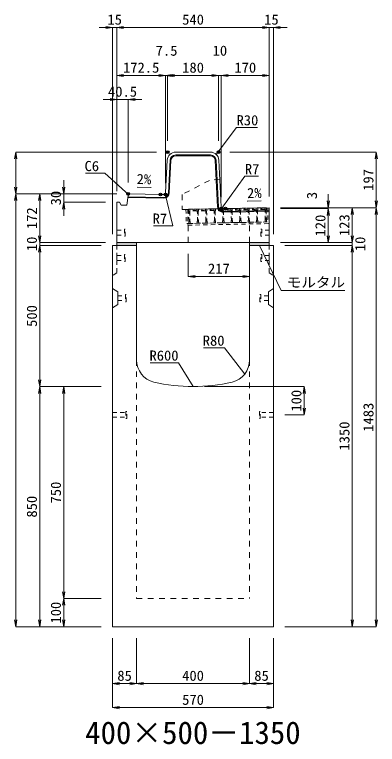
# Model space of a CAD drawing. Units: millimetres at full size. Extents: x -22536 to 51867, y -19720 to 38340.
# Drawn here: x 37918 to 39203, y -10986 to -8403 of the extents above; entities that cross this region are included whole.
import ezdxf
from ezdxf.enums import TextEntityAlignment as Align

# ---------------------------------------------------------------- set-up
doc = ezdxf.new("R2010")
doc.units = ezdxf.units.MM
doc.header["$LTSCALE"] = 20
doc.header["$PDMODE"] = 32
doc.header["$PDSIZE"] = 10
doc.linetypes.add('USER1', pattern=[2, 1, -1])
doc.linetypes.add('USER2', pattern=[1.35, 0.75, -0.6])
for name, color, linetype, lineweight in [('インサート', 3, 'USER2', 9), ('グレーチング', 7, 'USER2', 5), ('モルタル', 7, 'Continuous', 9), ('受枠', 3, 'USER2', 9), ('寸法線', 7, 'Continuous', 13), ('引出線', 4, 'Continuous', 13), ('本体', 2, 'Continuous', 13), ('目地', 132, 'Continuous', 5)]:
    doc.layers.add(name, color=color, linetype=linetype, lineweight=lineweight)
doc.layers.add('作業エリア', color=11, linetype='Continuous')
doc.layers.add('文字', color=7, linetype='Continuous')
doc.styles.add('ＭＳ 明朝', font='')
doc.styles.get('ＭＳ 明朝').set_extended_font_data('MS Mincho')

# ---------------------------------------------------------------- blocks, each defined once
blk = doc.blocks.new('open_arrow')
at = {"color": 0, "linetype": 'Continuous', "lineweight": -2}
blk.add_lwpolyline([(7.5, 1.25), (0, 0), (7.5, -1.25)], dxfattribs=at)

msp = doc.modelspace()

# ---------------------------------------------------------------- hatches: boundary and pattern name
at = {"layer": 'モルタル'}
for points in [[(38350, -9220), (38350, -9210), (38280, -9210), (38280, -9220)], [(38820, -9220), (38820, -9210), (38750, -9210), (38750, -9220)]]:
    msp.add_hatch(color=256, dxfattribs=at).paths.add_polyline_path(points)

# ---------------------------------------------------------------- linework, layer by layer
at = {"layer": 'インサート'}
for p, q in [((38280, -9166.5), (38307, -9166.5)), ((38280, -9166.5), (38280, -9183.5)), ((38310, -9162.5), (38307, -9162.5)), ((38307, -9162.5), (38307, -9187.5)), ((38310, -9187.5), (38310, -9162.5)), ((38790, -9162.5), (38793, -9162.5)), ((38790, -9187.5), (38790, -9162.5)), ((38793, -9162.5), (38793, -9187.5)), ((38820, -9166.5), (38793, -9166.5)), ((38820, -9166.5), (38820, -9183.5)), ((38280, -9183.5), (38307, -9183.5)), ((38307, -9187.5), (38310, -9187.5)), ((38793, -9187.5), (38790, -9187.5)), ((38820, -9183.5), (38793, -9183.5)), ((38280, -9256.5), (38307, -9256.5)), ((38280, -9256.5), (38280, -9273.5)), ((38310, -9252.5), (38307, -9252.5)), ((38307, -9252.5), (38307, -9277.5)), ((38310, -9277.5), (38310, -9252.5)), ((38790, -9252.5), (38793, -9252.5)), ((38790, -9277.5), (38790, -9252.5)), ((38793, -9252.5), (38793, -9277.5)), ((38820, -9256.5), (38793, -9256.5)), ((38820, -9256.5), (38820, -9273.5)), ((38280, -9273.5), (38307, -9273.5)), ((38307, -9277.5), (38310, -9277.5)), ((38793, -9277.5), (38790, -9277.5)), ((38820, -9273.5), (38793, -9273.5)), ((38283.2, -9398.5), (38310.2, -9398.5)), ((38283.2, -9398.5), (38283.2, -9415.5)), ((38313.2, -9394.5), (38310.2, -9394.5)), ((38310.2, -9394.5), (38310.2, -9419.5)), ((38313.2, -9419.5), (38313.2, -9394.5)), ((38786.8, -9394.5), (38789.8, -9394.5)), ((38786.8, -9419.5), (38786.8, -9394.5)), ((38789.8, -9394.5), (38789.8, -9419.5)), ((38816.8, -9398.5), (38789.8, -9398.5)), ((38816.8, -9398.5), (38816.8, -9415.5)), ((38283.2, -9415.5), (38310.2, -9415.5)), ((38310.2, -9419.5), (38313.2, -9419.5)), ((38789.8, -9419.5), (38786.8, -9419.5)), ((38816.8, -9415.5), (38789.8, -9415.5)), ((38265, -9811.5), (38312, -9811.5)), ((38265, -9811.5), (38265, -9828.5)), ((38315, -9807.5), (38312, -9807.5)), ((38312, -9807.5), (38312, -9832.5)), ((38315, -9832.5), (38315, -9807.5)), ((38788, -9807.5), (38785, -9807.5)), ((38785, -9807.5), (38785, -9832.5)), ((38788, -9832.5), (38788, -9807.5)), ((38835, -9811.5), (38788, -9811.5)), ((38835, -9828.5), (38835, -9811.5)), ((38265, -9828.5), (38312, -9828.5)), ((38312, -9832.5), (38315, -9832.5)), ((38785, -9832.5), (38788, -9832.5)), ((38835, -9828.5), (38788, -9828.5))]:
    msp.add_line(p, q, dxfattribs=at)
at = {"layer": 'グレーチング'}
for p, q in [((38533.97, -9092.54), (38808.92, -9087.21)), ((38594.07, -9097.37), (38568.96, -9091.86)), ((38624.07, -9096.79), (38598.96, -9091.28)), ((38654.06, -9096.21), (38628.95, -9090.7)), ((38684.06, -9095.63), (38658.95, -9090.12)), ((38714.05, -9095.05), (38688.94, -9089.54)), ((38744.05, -9094.47), (38718.93, -9088.96)), ((38774.04, -9093.89), (38748.93, -9088.38)), ((38804.04, -9093.31), (38778.92, -9087.8)), ((38564.08, -9097.95), (38538.97, -9092.44)), ((38564.08, -9097.95), (38539.08, -9098.44)), ((38594.07, -9097.37), (38569.08, -9097.86)), ((38624.07, -9096.79), (38599.07, -9097.28)), ((38654.06, -9096.21), (38629.07, -9096.7)), ((38684.06, -9095.63), (38659.06, -9096.12)), ((38714.05, -9095.05), (38689.06, -9095.54)), ((38744.05, -9094.47), (38719.05, -9094.95)), ((38774.04, -9093.89), (38749.05, -9094.37)), ((38804.04, -9093.31), (38779.04, -9093.79)), ((38534.94, -9142.53), (38809.89, -9137.21))]:
    msp.add_line(p, q, dxfattribs=at)
for points in [[(38568.8, -9134.87), (38569.81, -9135.85), (38569.93, -9141.85), (38564.93, -9141.95), (38564.82, -9135.95), (38565.8, -9134.93), (38565.1, -9098.93), (38564.08, -9097.95), (38563.96, -9091.96), (38568.96, -9091.86), (38569.08, -9097.86), (38568.1, -9098.88)], [(38598.79, -9134.29), (38599.81, -9135.27), (38599.92, -9141.27), (38594.93, -9141.37), (38594.81, -9135.37), (38595.79, -9134.35), (38595.09, -9098.35), (38594.07, -9097.37), (38593.96, -9091.38), (38598.96, -9091.28), (38599.07, -9097.28), (38598.09, -9098.3)], [(38628.78, -9133.71), (38629.8, -9134.69), (38629.92, -9140.69), (38624.92, -9140.79), (38624.8, -9134.79), (38625.78, -9133.77), (38625.09, -9097.77), (38624.07, -9096.79), (38623.95, -9090.79), (38628.95, -9090.7), (38629.07, -9096.7), (38628.09, -9097.72)], [(38658.78, -9133.13), (38659.8, -9134.11), (38659.91, -9140.11), (38654.91, -9140.2), (38654.8, -9134.21), (38655.78, -9133.19), (38655.08, -9097.19), (38654.06, -9096.21), (38653.95, -9090.21), (38658.95, -9090.12), (38659.06, -9096.12), (38658.08, -9097.14)], [(38685.77, -9132.61), (38685.08, -9096.61), (38684.06, -9095.63), (38683.94, -9089.63), (38688.94, -9089.54), (38689.06, -9095.54), (38688.08, -9096.55), (38688.77, -9132.55), (38689.79, -9133.53), (38689.91, -9139.53), (38684.91, -9139.62), (38684.79, -9133.63)], [(38715.77, -9132.03), (38715.07, -9096.03), (38714.05, -9095.05), (38713.94, -9089.05), (38718.93, -9088.96), (38719.05, -9094.95), (38718.07, -9095.97), (38718.77, -9131.97), (38719.79, -9132.95), (38719.9, -9138.95), (38714.9, -9139.04), (38714.79, -9133.04)], [(38749.05, -9094.37), (38748.06, -9095.39), (38748.76, -9131.39), (38749.78, -9132.37), (38749.9, -9138.37), (38744.9, -9138.46), (38744.78, -9132.46), (38745.76, -9131.44), (38745.07, -9095.45), (38744.05, -9094.47), (38743.93, -9088.47), (38748.93, -9088.38)], [(38779.04, -9093.79), (38778.06, -9094.81), (38778.76, -9130.81), (38779.78, -9131.79), (38779.89, -9137.79), (38774.89, -9137.88), (38774.78, -9131.88), (38775.76, -9130.86), (38775.06, -9094.87), (38774.04, -9093.89), (38773.92, -9087.89), (38778.92, -9087.8)], [(38804.89, -9137.3), (38804.77, -9131.3), (38805.75, -9130.28), (38805.05, -9094.29), (38804.04, -9093.31), (38803.92, -9087.31), (38808.92, -9087.21), (38809.03, -9093.21), (38808.05, -9094.23), (38808.75, -9130.23), (38809.77, -9131.21), (38809.89, -9137.21)], [(38533.97, -9092.54), (38538.97, -9092.44), (38539.08, -9098.44), (38538.1, -9099.46), (38538.8, -9135.45), (38539.82, -9136.43), (38539.94, -9142.43), (38534.94, -9142.53), (38534.82, -9136.53), (38535.8, -9135.51), (38535.1, -9099.52), (38534.09, -9098.53)]]:
    msp.add_lwpolyline(points, close=True, dxfattribs=at)
at = {"layer": 'モルタル'}
for points in [[(38280, -9210), (38350, -9210), (38350, -9220), (38280, -9220)], [(38750, -9210), (38820, -9210), (38820, -9220), (38750, -9220)]]:
    msp.add_lwpolyline(points, close=True, dxfattribs=at)
at = {"layer": '作業エリア'}
for p in [(38460, -8890), (38640, -8890), (38320.5, -9037.78), (38435, -9040), (38452.5, -9040), (38650, -9090), (38665, -9090)]:
    msp.add_point(p, dxfattribs=at)
at = {"layer": '受枠'}
for p, q in [((38524.97, -9092.71), (38817.92, -9087.04)), ((38811.92, -9087.16), (38812.89, -9137.15)), ((38817.92, -9087.04), (38819, -9143.03)), ((38524.97, -9092.71), (38525.94, -9142.7)), ((38530.97, -9092.59), (38532.05, -9148.58)), ((38812.89, -9137.15), (38525.94, -9142.7)), ((38532.05, -9148.58), (38819, -9143.03))]:
    msp.add_line(p, q, dxfattribs=at)
at = {"layer": '受枠', "linetype": 'Continuous'}
msp.add_line((38750.9, -9138.35), (38751.01, -9144.35), dxfattribs=at)
at = {"layer": '寸法線'}
for p, q in [((38328, -8448.91), (38217, -8448.91)), ((38265, -9180), (38265, -8448.91)), ((38280, -8448.91), (38820, -8448.91)), ((38280, -9027.78), (38280, -8448.91)), ((38280, -9027.78), (38280, -8448.91)), ((38772, -8448.91), (38883, -8448.91)), ((38820, -9047), (38820, -8448.91)), ((38820, -9047), (38820, -8448.91)), ((38835, -9180), (38835, -8448.91)), ((38280, -8618.91), (38500.5, -8618.91)), ((38280, -9027.78), (38280, -8618.91)), ((38404.5, -8618.91), (38508, -8618.91)), ((38452.5, -9000), (38452.5, -8618.91)), ((38452.5, -9000), (38452.5, -8618.91)), ((38460, -8850), (38460, -8618.91)), ((38460, -8618.91), (38640, -8618.91)), ((38460, -8850), (38460, -8618.91)), ((38592, -8618.91), (38698, -8618.91)), ((38640, -8850), (38640, -8618.91)), ((38640, -8850), (38640, -8618.91)), ((38650, -9050), (38650, -8618.91)), ((38650, -8618.91), (38820, -8618.91)), ((38650, -9050), (38650, -8618.91)), ((38820, -9047), (38820, -8618.91)), ((38232, -8703.91), (38368.5, -8703.91)), ((38280, -9027.78), (38280, -8703.91)), ((38320.5, -8997.78), (38320.5, -8703.91)), ((37922.06, -8890), (37922.06, -9037.78)), ((38420, -8890), (37922.06, -8890)), ((38680, -8890), (39198.78, -8890)), ((39198.78, -8890), (39198.78, -9087)), ((38092.06, -8989.78), (38092.06, -9115.78)), ((38280.5, -9037.78), (37922.06, -9037.78)), ((37922.06, -10570), (37922.06, -9037.78)), ((38280.5, -9037.78), (37922.06, -9037.78)), ((38007.06, -9037.78), (38007.06, -9210)), ((38280.5, -9037.78), (38007.06, -9037.78)), ((38280.5, -9037.78), (38092.06, -9037.78)), ((39028.78, -9039), (39028.78, -9138)), ((38240, -9067.78), (38092.06, -9067.78)), ((38860, -9087), (39028.78, -9087)), ((38860, -9087), (39113.78, -9087)), ((38860, -9087), (39198.78, -9087)), ((38860, -9087), (39198.78, -9087)), ((38860, -9090), (39028.78, -9090)), ((38860, -9090), (39028.78, -9090)), ((39028.78, -9090), (39028.78, -9210)), ((39113.78, -9087), (39113.78, -9210)), ((39198.78, -9087), (39198.78, -10570)), ((38007.06, -9162), (38007.06, -9268)), ((39113.78, -9162), (39113.78, -9268)), ((38240, -9210), (38007.06, -9210)), ((38240, -9210), (38007.06, -9210)), ((38225, -9220), (38007.06, -9220)), ((38007.06, -9220), (38007.06, -9720)), ((38225, -9220), (38007.06, -9220)), ((38860, -9210), (39028.78, -9210)), ((38860, -9210), (39113.78, -9210)), ((38860, -9210), (39113.78, -9210)), ((38875, -9220), (39113.78, -9220)), ((38875, -9220), (39113.78, -9220)), ((39113.78, -9220), (39113.78, -10570)), ((38533, -9250), (38533, -9330.23)), ((38533, -9330.23), (38750, -9330.23)), ((38225, -9720), (38007.06, -9720)), ((38007.06, -10570), (38007.06, -9720)), ((38225, -9720), (38007.06, -9720)), ((38092.06, -9720), (38092.06, -10470)), ((38225, -9720), (38092.06, -9720)), ((38590, -9720), (38943.78, -9720)), ((38943.78, -9720), (38943.78, -9820)), ((38875, -9820), (38943.78, -9820)), ((38225, -10470), (38092.06, -10470)), ((38092.06, -10470), (38092.06, -10570)), ((38225, -10470), (38092.06, -10470)), ((38225, -10570), (37922.06, -10570)), ((38225, -10570), (38007.06, -10570)), ((38225, -10570), (38092.06, -10570)), ((38875, -10570), (39113.78, -10570)), ((38875, -10570), (39198.78, -10570)), ((38265, -10610), (38265, -10771.16)), ((38265, -10610), (38265, -10856.16)), ((38350, -10610), (38350, -10771.16)), ((38350, -10610), (38350, -10771.16)), ((38750, -10610), (38750, -10771.16)), ((38750, -10610), (38750, -10771.16)), ((38835, -10610), (38835, -10771.16)), ((38835, -10610), (38835, -10856.16)), ((38265, -10771.16), (38350, -10771.16)), ((38350, -10771.16), (38750, -10771.16)), ((38750, -10771.16), (38835, -10771.16)), ((38265, -10856.16), (38835, -10856.16))]:
    msp.add_line(p, q, dxfattribs=at)
at = {"layer": '引出線'}
for points in [[(38632.14, -8898.26), (38703.9, -8802.42), (38778.58, -8802.42)], [(38323.13, -9040.82), (38237.22, -8964.53), (38168.88, -8964.53)], [(38651.83, -9088.07), (38733.35, -8975.32), (38781.28, -8975.32)], [(38401.24, -9014.96), (38352.5, -9013.99), (38401.25, -9014.96)], [(38450.67, -9038.07), (38478.33, -9150.5), (38410.4, -9150.5)], [(38741.91, -9064.01), (38790.62, -9063.03), (38741.88, -9064.01)], [(38785, -9220), (38861.7, -9379.77), (39087.62, -9379.77)], [(38732.76, -9675.58), (38661.5, -9582.47), (38586.83, -9582.47)], [(38550, -9720), (38498.63, -9635.25), (38397.63, -9635.25)]]:
    msp.add_lwpolyline(points, dxfattribs=at)
at = {"layer": '本体'}
for p, q in [((38488.54, -8890), (38611.46, -8890)), ((38452.83, -9033.35), (38458.57, -8918.5)), ((38649.67, -9083.35), (38641.43, -8918.5)), ((38319.76, -9043.74), (38326.5, -9037.9)), ((38435, -9040), (38326.5, -9037.9)), ((38435, -9040), (38445.84, -9040)), ((38319.76, -9043.74), (38315.5, -9077.78)), ((38280, -9067.78), (38280, -9210)), ((38290, -9067.78), (38280, -9067.78)), ((38295, -9077.78), (38290, -9067.78)), ((38315.5, -9077.78), (38295, -9077.78)), ((38665, -9090), (38656.66, -9090)), ((38665, -9090), (38820, -9087)), ((38820, -9210), (38820, -9087)), ((38265, -9220), (38265, -10570)), ((38350, -9220), (38265, -9220)), ((38820, -9210), (38280, -9210)), ((38350, -9220), (38350, -9625.96)), ((38750, -9625.96), (38750, -9220)), ((38835, -9220), (38750, -9220)), ((38835, -10570), (38835, -9220)), ((38265, -10570), (38835, -10570))]:
    msp.add_line(p, q, dxfattribs=at)
at = {"layer": '本体', "linetype": 'USER1'}
for p, q in [((38644.85, -8987), (38608, -8990)), ((38608, -8990), (38511, -9040)), ((38511, -9040), (38511, -9092.98)), ((38511, -9092.98), (38665, -9090)), ((38533, -9210), (38533, -9142.56)), ((38750, -9210), (38750, -9138.36))]:
    msp.add_line(p, q, dxfattribs=at)
at = {"layer": '本体', "linetype": 'USER2', "lineweight": 9}
for p, q in [((38280, -9220), (38280, -9317)), ((38820, -9220), (38820, -9317)), ((38280, -9317), (38265, -9326.5)), ((38820, -9317), (38835, -9326.5))]:
    msp.add_line(p, q, dxfattribs=at)
at = {"layer": '本体', "lineweight": 9}
for p, q in [((38265, -9373), (38283.2, -9384.5)), ((38835, -9373), (38816.8, -9384.5)), ((38283.2, -9384.5), (38283.2, -9429.5)), ((38816.8, -9384.5), (38816.8, -9429.5)), ((38265, -9441), (38283.2, -9429.5)), ((38835, -9441), (38816.8, -9429.5))]:
    msp.add_line(p, q, dxfattribs=at)
at = {"layer": '本体', "linetype": 'USER1', "lineweight": 15}
for p, q in [((38350, -9625.96), (38350, -10470)), ((38750, -9625.96), (38750, -10470)), ((38350, -10470), (38750, -10470))]:
    msp.add_line(p, q, dxfattribs=at)
at = {"layer": '本体'}
for centre, radius, start, end in [((38488.54, -8920), 30, 90, 177.13759), ((38611.46, -8920), 30, 2.86241, 90), ((38445.84, -9033), 7, 270, 357.13759), ((38656.66, -9083), 7, 182.86241, 270), ((38430, -9625.96), 80, 180, 256.65764), ((38670, -9625.96), 80, 283.34236, 0), ((38550, -9120), 600, 256.65764, 283.34236)]:
    msp.add_arc(centre, radius, start, end, dxfattribs=at)
at = {"layer": '目地'}
for p, q in [((38611.46, -8900), (38488.54, -8900)), ((38611.46, -8903), (38488.54, -8903)), ((38468.56, -8919), (38462.81, -9034.06)), ((38471.56, -8919.15), (38465.81, -9034.21)), ((38636.69, -9084.16), (38628.44, -8919.15)), ((38639.69, -9084.01), (38631.44, -8919)), ((38445.44, -9053.2), (38318.88, -9050.75)), ((38445.5, -9050.21), (38319.25, -9047.76)), ((38820, -9097), (38657, -9100.16)), ((38820, -9100), (38657.05, -9103.16))]:
    msp.add_line(p, q, dxfattribs=at)
for centre, radius, start, end in [((38488.54, -8920), 20, 90, 177.13759), ((38488.54, -8920), 17, 90, 177.13759), ((38611.46, -8920), 20, 2.86241, 90), ((38611.46, -8920), 17, 2.86241, 90), ((38445.83, -9033.21), 20, 268.89119, 357.13759), ((38445.83, -9033.21), 17, 268.89119, 357.13759), ((38656.67, -9083.16), 20, 182.86241, 271.10881), ((38656.67, -9083.16), 17, 182.86241, 271.10881)]:
    msp.add_arc(centre, radius, start, end, dxfattribs=at)

# ---------------------------------------------------------------- block references
at = {"layer": '寸法線', "xscale": 3.2, "yscale": 3.2}
for p, rotation in [((38265, -8448.91), 180), ((38820, -8448.91), 180), ((38820, -8448.91), 180), ((38452.5, -8618.91), 180), ((38640, -8618.91), 180), ((38640, -8618.91), 180), ((38820, -8618.91), 180), ((38280, -8703.91), 180), ((37922.06, -8890), 270), ((39198.78, -8890), 270), ((37922.06, -9037.78), 90), ((38092.06, -9037.78), 90), ((37922.06, -9037.78), 270), ((38007.06, -9037.78), 270), ((39028.78, -9087), 90), ((39198.78, -9087), 90), ((38092.06, -9067.78), 270), ((39028.78, -9090), 270), ((39028.78, -9090), 270), ((39113.78, -9087), 270), ((39198.78, -9087), 270), ((38007.06, -9210), 90), ((38007.06, -9210), 90), ((39028.78, -9210), 90), ((39113.78, -9210), 90), ((39113.78, -9210), 90), ((38007.06, -9220), 270), ((38007.06, -9220), 270), ((39113.78, -9220), 270), ((39113.78, -9220), 270), ((38750, -9330.23), 180), ((38007.06, -9720), 90), ((38007.06, -9720), 270), ((38092.06, -9720), 270), ((38943.78, -9720), 270), ((38943.78, -9820), 90), ((38092.06, -10470), 90), ((38092.06, -10470), 270), ((37922.06, -10570), 90), ((38007.06, -10570), 90), ((38092.06, -10570), 90), ((39113.78, -10570), 90), ((39198.78, -10570), 90), ((38350, -10771.16), 180), ((38750, -10771.16), 180), ((38835, -10771.16), 180), ((38835, -10856.16), 180)]:
    msp.add_blockref('open_arrow', p, dxfattribs=dict(at, rotation=rotation))
for p in [(38280, -8448.91), (38280, -8448.91), (38835, -8448.91), (38280, -8618.91), (38452.5, -8618.91), (38460, -8618.91), (38460, -8618.91), (38650, -8618.91), (38650, -8618.91), (38320.5, -8703.91), (38533, -9330.23), (38265, -10771.16), (38350, -10771.16), (38750, -10771.16), (38265, -10856.16)]:
    msp.add_blockref('open_arrow', p, dxfattribs=at)
at = {"layer": '引出線', "xscale": 0.0533, "yscale": 0.0533}
for p, rotation in [((38632.14, -8898.26), 53.2), ((38401.24, -9014.96), 178.9), ((38450.67, -9038.07), 283.8), ((38323.13, -9040.82), 138.4), ((38741.91, -9064.01), 1.1), ((38651.83, -9088.07), 54.1), ((38785, -9220), 295.6), ((38732.76, -9675.58), 127.4), ((38550, -9720), 121.2)]:
    msp.add_blockref('open_arrow', p, dxfattribs=dict(at, rotation=rotation))

# ---------------------------------------------------------------- texts
at = {"layer": '寸法線', "style": 'ＭＳ 明朝', "width": 1.05}
for s, p in [('15', (38272.5, -8420.91)), ('540', (38550, -8420.91)), ('15', (38827.5, -8420.91)), ('7.5', (38456.25, -8530.91)), ('10', (38645, -8530.91)), ('172.5', (38366.25, -8590.91)), ('180', (38550, -8590.91)), ('170', (38735, -8590.91)), ('40.5', (38300.25, -8675.91)), ('217', (38641.5, -9302.23)), ('85', (38307.5, -10743.16)), ('400', (38550, -10743.16)), ('85', (38792.5, -10743.16)), ('570', (38550, -10828.16))]:
    msp.add_text(s, height=36.03, dxfattribs=at).set_placement(p, align=Align.MIDDLE_CENTER)
for s, p in [('197', (39170.78, -8988.5)), ('30', (38064.06, -9052.78)), ('3', (38970.78, -9043.66)), ('172', (37979.06, -9123.89)), ('120', (39000.78, -9150)), ('123', (39085.78, -9148.5)), ('10', (37979.06, -9215)), ('10', (39141.78, -9215)), ('500', (37979.06, -9470)), ('100', (38915.78, -9770)), ('1483', (39170.78, -9828.5)), ('1350', (39085.78, -9895)), ('750', (38064.06, -10095)), ('850', (37979.06, -10145)), ('100', (38064.06, -10520))]:
    msp.add_text(s, height=36.03, rotation=90, dxfattribs=at).set_placement(p, align=Align.MIDDLE_CENTER)
at = {"layer": '引出線', "style": 'ＭＳ 明朝', "width": 1.05}
for s, p in [('R30', (38703.9, -8759.22)), ('R7', (38733.35, -8932.12)), ('モルタル', (38881.7, -9332.66))]:
    msp.add_text(s, height=36.03, dxfattribs=at).set_placement(p, align=Align.TOP_LEFT)
for s, p in [('C6', (38217.22, -8921.33)), ('R7', (38458.33, -9107.3)), ('R80', (38661.5, -9539.27)), ('R600', (38498.63, -9592.05))]:
    msp.add_text(s, height=36.03, dxfattribs=at).set_placement(p, align=Align.TOP_RIGHT)
msp.add_text('2%', height=36.03, rotation=358.854, dxfattribs=at).set_placement((38402.18, -8968.07), align=Align.TOP_RIGHT)
msp.add_text('2%', height=36.03, rotation=1.146, dxfattribs=at).set_placement((38740.94, -9017.11), align=Align.TOP_LEFT)
at = {"layer": '文字', "style": 'ＭＳ 明朝'}
msp.add_text('400×500－1350', height=80.06, dxfattribs=at).set_placement((38549.52, -10944.97), align=Align.MIDDLE_CENTER)

doc.saveas('drawing.dxf')
